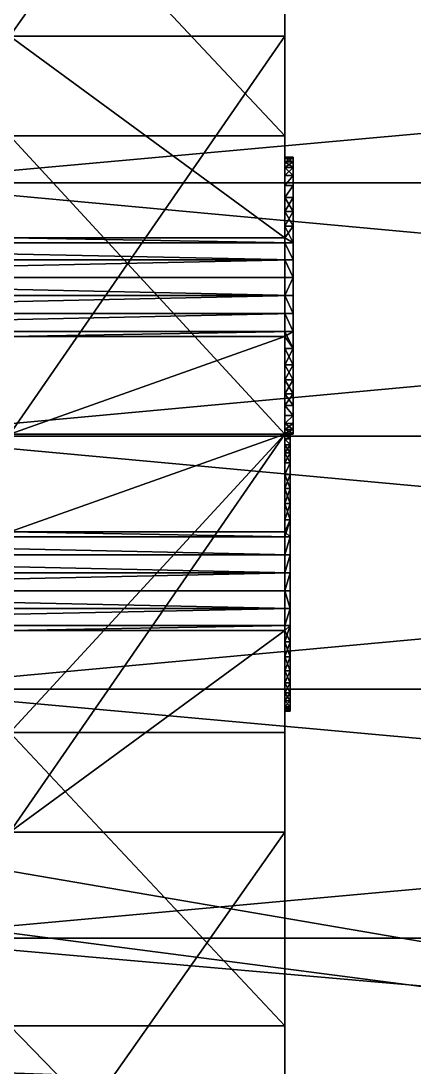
# Model space of a CAD drawing. Extents: x -30 to 83, y -53 to 60.
# Drawn here: x 64.22 to 67.06, y -14.55 to -7 of the extents above; entities that cross this region are included whole.
import ezdxf

# ---------------------------------------------------------------- set-up
doc = ezdxf.new("R2010")
doc.units = 0
doc.header["$MEASUREMENT"] = 0

msp = doc.modelspace()

# ---------------------------------------------------------------- linework, layer by layer
for points in [[(63.172997, -1.997999, 53.002998), (83, -16.002998, 53.002998), (63.172997, -16.002998, 53.002998)], [(83, -16.002998, 38.998001), (83, -1.997999, 38.998001), (63.172997, -1.997999, 38.998001)], [(83, -16.002998, 53.002998), (63.172997, -1.997999, 53.002998), (83, -1.997999, 53.002998)], [(83, -16.002998, 38.998001), (63.172997, -1.997999, 38.998001), (63.172997, -16.002998, 38.998001)], [(75, -3, 52), (5, -3, 52), (21.252998, -7.997999, 52)], [(5, -15, 40), (5, -3, 40), (75, -15, 40)], [(75, -3, 40), (75, -15, 40), (5, -3, 40)], [(75, -3, 52), (21.252998, -7.997999, 52), (75, -15, 52)], [(64.144531, -4.292, 24.75), (66.12751, -4.292, 24.75), (64.144531, -7.113998, 24.188)], [(64.144531, -7.113998, 24.188), (66.12751, -4.292, 24.75), (66.12751, -7.113998, 24.188)], [(66.12751, -7.113998, 67.811996), (66.12751, -4.292, 67.25), (64.144531, -7.113998, 67.811996)], [(64.144531, -7.113998, 67.811996), (66.12751, -4.292, 67.25), (64.144531, -4.292, 67.25)], [(66.12751, -4.292, 67.25), (66.12751, -8.02, 66.741997), (66.12751, -8.062, 66.617996)], [(66.12751, -7.993999, 66.870003), (66.12751, -8.02, 66.741997), (66.12751, -4.292, 67.25)], [(66.12751, -7.986, 67), (66.12751, -7.993999, 66.870003), (66.12751, -4.292, 67.25)], [(66.12751, -4.292, 67.25), (66.12751, -7.113998, 67.811996), (66.12751, -7.986, 67)], [(66.12751, -4.292, 67.25), (66.12751, -8.062, 66.617996), (66.12751, -8.119999, 66.5)], [(66.12751, -5.716, 61.938), (66.12751, -4.292, 67.25), (66.12751, -8.119999, 66.5)], [(66.12751, -7.113998, 24.188), (66.12751, -4.292, 24.75), (66.12751, -5.716, 30.062)], [(64.144531, -7.832001, 62.358002), (64.144531, -5.716, 61.938), (66.12751, -7.832001, 62.358002)], [(66.12751, -7.832001, 62.358002), (64.144531, -5.716, 61.938), (66.12751, -5.716, 61.938)], [(66.12751, -5.716, 30.062), (64.144531, -5.716, 30.062), (66.12751, -7.832001, 29.642)], [(66.12751, -7.832001, 29.642), (64.144531, -5.716, 30.062), (64.144531, -7.832001, 29.642)], [(66.12751, -8.278, 66.292), (66.12751, -8.377998, 66.206001), (66.12751, -5.716, 61.938)], [(66.12751, -7.832001, 62.358002), (66.12751, -5.716, 61.938), (66.12751, -8.486, 66.134003)], [(66.12751, -8.377998, 66.206001), (66.12751, -8.486, 66.134003), (66.12751, -5.716, 61.938)], [(66.12751, -8.192001, 66.391998), (66.12751, -8.278, 66.292), (66.12751, -5.716, 61.938)], [(66.12751, -8.119999, 66.5), (66.12751, -8.192001, 66.391998), (66.12751, -5.716, 61.938)], [(66.12751, -5.716, 30.062), (66.12751, -7.832001, 29.642), (66.12751, -7.113998, 24.188)], [(63.169998, -6.377001, 59.522999), (63.169998, -8.173, 59.880001), (83, -6.377001, 59.522999)], [(83, -6.377001, 59.522999), (63.169998, -8.173, 59.880001), (83, -8.173, 59.880001)], [(83, -8.173, 32.119999), (63.169998, -8.173, 32.119999), (83, -6.377001, 32.477001)], [(63.169998, -6.377001, 32.477001), (83, -6.377001, 32.477001), (63.169998, -8.173, 32.119999)], [(64.144531, -7.113998, 67.811996), (66.12751, -8.570049, 67.90731), (66.12751, -7.113998, 67.811996)], [(66.12751, -8.570049, 67.90731), (64.144531, -7.113998, 67.811996), (64.144531, -8.570049, 67.90731)], [(64.144531, -7.113998, 24.188), (66.12751, -7.113998, 24.188), (64.144531, -9.986, 24)], [(64.144531, -9.986, 24), (66.12751, -7.113998, 24.188), (66.12751, -9.986, 24)], [(66.12751, -7.113998, 24.188), (66.12751, -10.02, 24.742001), (66.12751, -10.062, 24.618)], [(66.12751, -7.113998, 24.188), (66.12751, -9.993999, 24.870001), (66.12751, -10.02, 24.742001)], [(66.12751, -7.113998, 24.188), (66.12751, -9.986, 25), (66.12751, -9.993999, 24.870001)], [(66.12751, -10.062, 25.382), (66.12751, -10.02, 25.257999), (66.12751, -7.113998, 24.188)], [(66.12751, -10.02, 25.257999), (66.12751, -9.993999, 25.129999), (66.12751, -7.113998, 24.188)], [(66.12751, -7.993999, 67.129997), (66.12751, -7.986, 67), (66.12751, -7.113998, 67.811996)], [(66.12751, -8.062, 67.382004), (66.12751, -8.02, 67.258003), (66.12751, -7.113998, 67.811996)], [(66.12751, -7.113998, 67.811996), (66.12751, -8.278, 67.708), (66.12751, -8.192001, 67.608002)], [(66.12751, -8.377998, 67.793999), (66.12751, -8.278, 67.708), (66.12751, -7.113998, 67.811996)], [(66.12751, -8.486, 67.865997), (66.12751, -8.377998, 67.793999), (66.12751, -7.113998, 67.811996)], [(66.12751, -7.113998, 67.811996), (66.12751, -8.570049, 67.90731), (66.12751, -8.486, 67.865997)], [(66.12751, -7.113998, 24.188), (66.12751, -10.119999, 24.5), (66.12751, -10.192001, 24.392)], [(66.12751, -7.113998, 67.811996), (66.12751, -8.02, 67.258003), (66.12751, -7.993999, 67.129997)], [(66.12751, -8.119999, 67.5), (66.12751, -8.062, 67.382004), (66.12751, -7.113998, 67.811996)], [(66.12751, -7.113998, 24.188), (66.12751, -10.062, 24.618), (66.12751, -10.119999, 24.5)], [(66.12751, -7.113998, 67.811996), (66.12751, -8.192001, 67.608002), (66.12751, -8.119999, 67.5)], [(66.12751, -10.192001, 24.392), (66.12751, -9.986, 24), (66.12751, -7.113998, 24.188)], [(66.12751, -10.062, 25.382), (66.12751, -7.113998, 24.188), (66.12751, -7.832001, 29.642)], [(66.12751, -9.993999, 25.129999), (66.12751, -9.986, 25), (66.12751, -7.113998, 24.188)], [(64.144531, -9.986, 62.5), (64.144531, -7.832001, 62.358002), (66.12751, -9.986, 62.5)], [(66.12751, -9.986, 62.5), (64.144531, -7.832001, 62.358002), (66.12751, -7.832001, 62.358002)], [(66.12751, -7.832001, 29.642), (64.144531, -7.832001, 29.642), (66.12751, -9.986, 29.5)], [(66.12751, -9.986, 29.5), (64.144531, -7.832001, 29.642), (64.144531, -9.986, 29.5)], [(66.12751, -10.119999, 25.5), (66.12751, -10.062, 25.382), (66.12751, -7.832001, 29.642)], [(66.12751, -10.486, 25.865999), (66.12751, -10.377998, 25.794001), (66.12751, -7.832001, 29.642)], [(66.12751, -10.604, 25.924), (66.12751, -10.486, 25.865999), (66.12751, -7.832001, 29.642)], [(66.12751, -7.832001, 29.642), (66.12751, -9.986, 29.5), (66.12751, -10.604, 25.924)], [(66.12751, -10.192001, 25.608), (66.12751, -10.119999, 25.5), (66.12751, -7.832001, 29.642)], [(66.12751, -10.278, 25.708), (66.12751, -10.192001, 25.608), (66.12751, -7.832001, 29.642)], [(66.12751, -8.855999, 66.008003), (66.12751, -8.986, 66), (66.12751, -7.832001, 62.358002)], [(66.12751, -9.986, 62.5), (66.12751, -7.832001, 62.358002), (66.12751, -8.986, 66)], [(66.12751, -8.728001, 66.033997), (66.12751, -8.855999, 66.008003), (66.12751, -7.832001, 62.358002)], [(66.12751, -8.604, 66.075996), (66.12751, -8.728001, 66.033997), (66.12751, -7.832001, 62.358002)], [(66.12751, -8.486, 66.134003), (66.12751, -8.604, 66.075996), (66.12751, -7.832001, 62.358002)], [(66.12751, -10.377998, 25.794001), (66.12751, -10.278, 25.708), (66.12751, -7.832001, 29.642)], [(21.252998, -13.003, 52), (75, -15, 52), (21.252998, -7.997999, 52)], [(66.186996, -7.986, 67), (66.186996, -7.993999, 66.870003), (66.12751, -7.986, 67)], [(66.12751, -7.986, 67), (66.186996, -7.993999, 66.870003), (66.12751, -7.993999, 66.870003)], [(66.186996, -7.993999, 67.129997), (66.186996, -7.986, 67), (66.12751, -7.993999, 67.129997)], [(66.12751, -7.993999, 67.129997), (66.186996, -7.986, 67), (66.12751, -7.986, 67)], [(66.186996, -7.993999, 66.870003), (66.186996, -8.02, 66.741997), (66.12751, -7.993999, 66.870003)], [(66.12751, -7.993999, 66.870003), (66.186996, -8.02, 66.741997), (66.12751, -8.02, 66.741997)], [(66.186996, -8.02, 67.258003), (66.186996, -7.993999, 67.129997), (66.12751, -8.02, 67.258003)], [(66.12751, -8.02, 67.258003), (66.186996, -7.993999, 67.129997), (66.12751, -7.993999, 67.129997)], [(66.186996, -8.986, 66), (66.186996, -7.986, 67), (66.186996, -7.993999, 67.129997)], [(66.186996, -8.986, 66), (66.186996, -7.993999, 66.870003), (66.186996, -7.986, 67)], [(66.186996, -8.986, 66), (66.186996, -7.993999, 67.129997), (66.186996, -8.02, 67.258003)], [(66.186996, -8.986, 66), (66.186996, -8.02, 66.741997), (66.186996, -7.993999, 66.870003)], [(66.186996, -8.02, 66.741997), (66.186996, -8.062, 66.617996), (66.12751, -8.02, 66.741997)], [(66.12751, -8.02, 66.741997), (66.186996, -8.062, 66.617996), (66.12751, -8.062, 66.617996)], [(66.186996, -8.062, 67.382004), (66.186996, -8.02, 67.258003), (66.12751, -8.062, 67.382004)], [(66.12751, -8.062, 67.382004), (66.186996, -8.02, 67.258003), (66.12751, -8.02, 67.258003)], [(66.186996, -8.062, 66.617996), (66.186996, -8.119999, 66.5), (66.12751, -8.062, 66.617996)], [(66.186996, -8.119999, 67.5), (66.186996, -8.062, 67.382004), (66.12751, -8.119999, 67.5)], [(66.12751, -8.119999, 67.5), (66.186996, -8.062, 67.382004), (66.12751, -8.062, 67.382004)], [(66.12751, -8.119999, 66.5), (66.12751, -8.062, 66.617996), (66.186996, -8.119999, 66.5)], [(66.186996, -8.986, 66), (66.186996, -8.02, 67.258003), (66.186996, -8.062, 67.382004)], [(66.186996, -8.986, 66), (66.186996, -8.062, 66.617996), (66.186996, -8.02, 66.741997)], [(66.186996, -8.986, 66), (66.186996, -8.119999, 66.5), (66.186996, -8.062, 66.617996)], [(66.186996, -8.062, 67.382004), (66.186996, -8.119999, 67.5), (66.186996, -8.986, 66)], [(66.186996, -8.192001, 67.608002), (66.186996, -8.119999, 67.5), (66.12751, -8.192001, 67.608002)], [(66.12751, -8.192001, 67.608002), (66.186996, -8.119999, 67.5), (66.12751, -8.119999, 67.5)], [(66.12751, -8.119999, 66.5), (66.186996, -8.119999, 66.5), (66.12751, -8.192001, 66.391998)], [(66.12751, -8.192001, 66.391998), (66.186996, -8.119999, 66.5), (66.186996, -8.192001, 66.391998)], [(66.186996, -9.91, 66.617996), (66.186996, -8.119999, 67.5), (66.186996, -8.192001, 67.608002)], [(66.186996, -8.119999, 67.5), (66.186996, -9.243999, 66.033997), (66.186996, -9.116001, 66.008003)], [(66.186996, -9.116001, 66.008003), (66.186996, -8.986, 66), (66.186996, -8.119999, 67.5)], [(66.186996, -8.119999, 66.5), (66.186996, -8.986, 66), (66.186996, -8.192001, 66.391998)], [(66.186996, -8.119999, 67.5), (66.186996, -9.594002, 66.206001), (66.186996, -9.486, 66.134003)], [(66.186996, -9.486, 66.134003), (66.186996, -9.368, 66.075996), (66.186996, -8.119999, 67.5)], [(66.186996, -8.119999, 67.5), (66.186996, -9.694, 66.292), (66.186996, -9.594002, 66.206001)], [(66.186996, -8.119999, 67.5), (66.186996, -9.779999, 66.391998), (66.186996, -9.694, 66.292)], [(66.186996, -8.119999, 67.5), (66.186996, -9.852001, 66.5), (66.186996, -9.779999, 66.391998)], [(66.186996, -8.119999, 67.5), (66.186996, -9.91, 66.617996), (66.186996, -9.852001, 66.5)], [(66.186996, -9.368, 66.075996), (66.186996, -9.243999, 66.033997), (66.186996, -8.119999, 67.5)], [(83, -10, 60), (83, -8.173, 59.880001), (63.169998, -10, 60)], [(63.169998, -8.173, 59.880001), (63.169998, -10, 60), (83, -8.173, 59.880001)], [(63.169998, -8.173, 32.119999), (83, -8.173, 32.119999), (83, -10, 32)], [(63.169998, -8.173, 32.119999), (83, -10, 32), (63.169998, -10, 32)], [(66.186996, -8.278, 67.708), (66.186996, -8.192001, 67.608002), (66.12751, -8.278, 67.708)], [(66.12751, -8.278, 67.708), (66.186996, -8.192001, 67.608002), (66.12751, -8.192001, 67.608002)], [(66.12751, -8.192001, 66.391998), (66.186996, -8.192001, 66.391998), (66.12751, -8.278, 66.292)], [(66.12751, -8.278, 66.292), (66.186996, -8.192001, 66.391998), (66.186996, -8.278, 66.292)], [(66.186996, -9.91, 66.617996), (66.186996, -8.192001, 67.608002), (66.186996, -8.278, 67.708)], [(66.186996, -8.192001, 66.391998), (66.186996, -8.986, 66), (66.186996, -8.278, 66.292)], [(66.186996, -8.377998, 67.793999), (66.186996, -8.278, 67.708), (66.12751, -8.377998, 67.793999)], [(66.12751, -8.377998, 67.793999), (66.186996, -8.278, 67.708), (66.12751, -8.278, 67.708)], [(66.186996, -8.278, 66.292), (66.186996, -8.377998, 66.206001), (66.12751, -8.278, 66.292)], [(66.12751, -8.278, 66.292), (66.186996, -8.377998, 66.206001), (66.12751, -8.377998, 66.206001)], [(66.186996, -9.91, 66.617996), (66.186996, -8.278, 67.708), (66.186996, -8.377998, 67.793999)], [(66.186996, -8.278, 66.292), (66.186996, -8.986, 66), (66.186996, -8.377998, 66.206001)], [(66.186996, -8.486, 67.865997), (66.186996, -8.377998, 67.793999), (66.12751, -8.486, 67.865997)], [(66.12751, -8.486, 67.865997), (66.186996, -8.377998, 67.793999), (66.12751, -8.377998, 67.793999)], [(66.186996, -8.377998, 66.206001), (66.186996, -8.486, 66.134003), (66.12751, -8.377998, 66.206001)], [(66.12751, -8.377998, 66.206001), (66.186996, -8.486, 66.134003), (66.12751, -8.486, 66.134003)], [(66.186996, -9.91, 66.617996), (66.186996, -8.377998, 67.793999), (66.186996, -8.486, 67.865997)], [(66.186996, -8.377998, 66.206001), (66.186996, -8.986, 66), (66.186996, -8.486, 66.134003)], [(66.186996, -8.604, 67.924004), (66.186996, -8.486, 67.865997), (66.12751, -8.570049, 67.90731)], [(66.12751, -8.570049, 67.90731), (66.186996, -8.486, 67.865997), (66.12751, -8.486, 67.865997)], [(66.186996, -8.486, 66.134003), (66.186996, -8.604, 66.075996), (66.12751, -8.486, 66.134003)], [(66.12751, -8.486, 66.134003), (66.186996, -8.604, 66.075996), (66.12751, -8.604, 66.075996)], [(66.186996, -9.91, 66.617996), (66.186996, -8.486, 67.865997), (66.186996, -8.604, 67.924004)], [(66.186996, -8.486, 66.134003), (66.186996, -8.986, 66), (66.186996, -8.604, 66.075996)], [(64.144531, -8.570049, 67.90731), (60.218231, -8.604, 67.924004), (66.186996, -8.604, 67.924004)], [(60.218231, -8.728001, 67.966003), (66.186996, -8.728001, 67.966003), (60.218231, -8.604, 67.924004)], [(66.186996, -8.604, 67.924004), (60.218231, -8.604, 67.924004), (66.186996, -8.728001, 67.966003)], [(66.186996, -8.604, 67.924004), (66.12751, -8.570049, 67.90731), (64.144531, -8.570049, 67.90731)], [(66.186996, -8.604, 66.075996), (66.186996, -8.728001, 66.033997), (66.12751, -8.604, 66.075996)], [(66.12751, -8.604, 66.075996), (66.186996, -8.728001, 66.033997), (66.12751, -8.728001, 66.033997)], [(66.186996, -9.91, 66.617996), (66.186996, -8.604, 67.924004), (66.186996, -8.728001, 67.966003)], [(66.186996, -8.604, 66.075996), (66.186996, -8.986, 66), (66.186996, -8.728001, 66.033997)], [(60.218231, -8.855999, 67.991997), (66.186996, -8.855999, 67.991997), (66.186996, -8.728001, 67.966003)], [(66.186996, -8.728001, 67.966003), (60.218231, -8.728001, 67.966003), (60.218231, -8.855999, 67.991997)], [(66.186996, -8.728001, 66.033997), (66.186996, -8.855999, 66.008003), (66.12751, -8.728001, 66.033997)], [(66.12751, -8.728001, 66.033997), (66.186996, -8.855999, 66.008003), (66.12751, -8.855999, 66.008003)], [(66.186996, -9.91, 66.617996), (66.186996, -8.728001, 67.966003), (66.186996, -8.855999, 67.991997)], [(66.186996, -8.728001, 66.033997), (66.186996, -8.986, 66), (66.186996, -8.855999, 66.008003)], [(60.218231, -8.855999, 67.991997), (60.218231, -8.986, 68), (66.186996, -8.986, 68)], [(66.186996, -8.986, 68), (66.186996, -8.855999, 67.991997), (60.218231, -8.855999, 67.991997)], [(66.12751, -8.855999, 66.008003), (66.186996, -8.855999, 66.008003), (66.12751, -8.986, 66)], [(66.12751, -8.986, 66), (66.186996, -8.855999, 66.008003), (66.186996, -8.986, 66)], [(66.186996, -8.855999, 67.991997), (66.186996, -8.986, 68), (66.186996, -9.91, 66.617996)], [(60.218231, -9.116001, 67.991997), (66.186996, -9.116001, 67.991997), (66.186996, -8.986, 68)], [(60.218231, -8.986, 68), (60.218231, -9.116001, 67.991997), (66.186996, -8.986, 68)], [(66.186996, -8.986, 66), (66.186996, -9.116001, 66.008003), (66.12751, -8.986, 66)], [(66.12751, -8.986, 66), (66.186996, -9.116001, 66.008003), (66.12751, -9.116001, 66.008003)], [(66.12751, -8.986, 66), (66.12751, -9.116001, 66.008003), (66.12751, -9.986, 62.5)], [(66.186996, -8.986, 68), (66.186996, -9.116001, 67.991997), (66.186996, -9.952, 66.741997)], [(66.186996, -9.952, 66.741997), (66.186996, -9.91, 66.617996), (66.186996, -8.986, 68)], [(66.186996, -9.116001, 67.991997), (60.218231, -9.116001, 67.991997), (60.218231, -9.243999, 67.966003)], [(60.218231, -9.243999, 67.966003), (66.186996, -9.243999, 67.966003), (66.186996, -9.116001, 67.991997)], [(66.186996, -9.116001, 66.008003), (66.186996, -9.243999, 66.033997), (66.12751, -9.116001, 66.008003)], [(66.12751, -9.116001, 66.008003), (66.186996, -9.243999, 66.033997), (66.12751, -9.243999, 66.033997)], [(66.12751, -9.116001, 66.008003), (66.12751, -9.243999, 66.033997), (66.12751, -9.986, 62.5)], [(66.186996, -9.952, 67.258003), (66.186996, -9.116001, 67.991997), (66.186996, -9.243999, 67.966003)], [(66.186996, -9.116001, 67.991997), (66.186996, -9.986, 67), (66.186996, -9.978001, 66.870003)], [(66.186996, -9.978001, 66.870003), (66.186996, -9.952, 66.741997), (66.186996, -9.116001, 67.991997)], [(66.186996, -9.116001, 67.991997), (66.186996, -9.978001, 67.129997), (66.186996, -9.986, 67)], [(66.186996, -9.116001, 67.991997), (66.186996, -9.952, 67.258003), (66.186996, -9.978001, 67.129997)], [(64.144531, -9.280052, 67.953789), (66.186996, -9.243999, 67.966003), (60.218231, -9.243999, 67.966003)], [(66.186996, -9.243999, 67.966003), (64.144531, -9.280052, 67.953789), (66.12751, -9.280052, 67.953789)], [(64.144531, -9.280052, 67.953789), (64.144531, -9.986, 68), (66.12751, -9.280052, 67.953789)], [(64.144531, -9.986, 68), (66.12751, -9.986, 68), (66.12751, -9.280052, 67.953789)], [(66.186996, -9.368, 67.924004), (66.186996, -9.243999, 67.966003), (66.12751, -9.280052, 67.953789)], [(66.186996, -9.243999, 66.033997), (66.186996, -9.368, 66.075996), (66.12751, -9.243999, 66.033997)], [(66.12751, -9.243999, 66.033997), (66.186996, -9.368, 66.075996), (66.12751, -9.368, 66.075996)], [(66.12751, -9.243999, 66.033997), (66.12751, -9.368, 66.075996), (66.12751, -9.986, 62.5)], [(66.12751, -9.280052, 67.953789), (66.12751, -9.368, 67.924004), (66.186996, -9.368, 67.924004)], [(66.12751, -9.368, 67.924004), (66.12751, -9.280052, 67.953789), (66.12751, -9.986, 68)], [(66.186996, -9.91, 67.382004), (66.186996, -9.243999, 67.966003), (66.186996, -9.368, 67.924004)], [(66.186996, -9.243999, 67.966003), (66.186996, -9.91, 67.382004), (66.186996, -9.952, 67.258003)], [(66.186996, -9.486, 67.865997), (66.186996, -9.368, 67.924004), (66.12751, -9.486, 67.865997)], [(66.12751, -9.486, 67.865997), (66.186996, -9.368, 67.924004), (66.12751, -9.368, 67.924004)], [(66.186996, -9.368, 66.075996), (66.186996, -9.486, 66.134003), (66.12751, -9.368, 66.075996)], [(66.12751, -9.368, 66.075996), (66.186996, -9.486, 66.134003), (66.12751, -9.486, 66.134003)], [(66.12751, -12.139999, 62.358002), (66.12751, -9.986, 62.5), (66.12751, -9.368, 66.075996)], [(66.12751, -9.368, 66.075996), (66.12751, -9.486, 66.134003), (66.12751, -12.139999, 62.358002)], [(66.12751, -9.486, 67.865997), (66.12751, -9.368, 67.924004), (66.12751, -9.986, 68)], [(66.186996, -9.486, 67.865997), (66.186996, -9.779999, 67.608002), (66.186996, -9.368, 67.924004)], [(66.186996, -9.368, 67.924004), (66.186996, -9.852001, 67.5), (66.186996, -9.91, 67.382004)], [(66.186996, -9.368, 67.924004), (66.186996, -9.779999, 67.608002), (66.186996, -9.852001, 67.5)], [(66.186996, -9.594002, 67.793999), (66.186996, -9.486, 67.865997), (66.12751, -9.594002, 67.793999)], [(66.12751, -9.594002, 67.793999), (66.186996, -9.486, 67.865997), (66.12751, -9.486, 67.865997)], [(66.186996, -9.486, 66.134003), (66.186996, -9.594002, 66.206001), (66.12751, -9.486, 66.134003)], [(66.12751, -9.486, 66.134003), (66.186996, -9.594002, 66.206001), (66.12751, -9.594002, 66.206001)], [(66.12751, -9.594002, 67.793999), (66.12751, -9.486, 67.865997), (66.12751, -9.986, 68)], [(66.12751, -9.486, 66.134003), (66.12751, -9.594002, 66.206001), (66.12751, -12.139999, 62.358002)], [(66.186996, -9.594002, 67.793999), (66.186996, -9.779999, 67.608002), (66.186996, -9.486, 67.865997)], [(66.186996, -9.694, 67.708), (66.186996, -9.594002, 67.793999), (66.12751, -9.694, 67.708)], [(66.12751, -9.694, 67.708), (66.186996, -9.594002, 67.793999), (66.12751, -9.594002, 67.793999)], [(66.186996, -9.594002, 66.206001), (66.186996, -9.694, 66.292), (66.12751, -9.594002, 66.206001)], [(66.12751, -9.594002, 66.206001), (66.186996, -9.694, 66.292), (66.12751, -9.694, 66.292)], [(66.12751, -9.694, 67.708), (66.12751, -9.594002, 67.793999), (66.12751, -9.986, 68)], [(66.12751, -9.594002, 66.206001), (66.12751, -9.694, 66.292), (66.12751, -12.139999, 62.358002)], [(66.186996, -9.594002, 67.793999), (66.186996, -9.694, 67.708), (66.186996, -9.779999, 67.608002)], [(66.186996, -9.779999, 67.608002), (66.186996, -9.694, 67.708), (66.12751, -9.779999, 67.608002)], [(66.12751, -9.779999, 67.608002), (66.186996, -9.694, 67.708), (66.12751, -9.694, 67.708)], [(66.186996, -9.694, 66.292), (66.186996, -9.779999, 66.391998), (66.12751, -9.694, 66.292)], [(66.12751, -9.694, 66.292), (66.186996, -9.779999, 66.391998), (66.12751, -9.779999, 66.391998)], [(66.12751, -9.779999, 67.608002), (66.12751, -9.694, 67.708), (66.12751, -9.986, 68)], [(66.12751, -9.694, 66.292), (66.12751, -9.779999, 66.391998), (66.12751, -12.139999, 62.358002)], [(66.12751, -9.779999, 67.608002), (66.12751, -9.852001, 67.5), (66.186996, -9.852001, 67.5)], [(66.186996, -9.852001, 67.5), (66.186996, -9.779999, 67.608002), (66.12751, -9.779999, 67.608002)], [(66.186996, -9.779999, 66.391998), (66.186996, -9.852001, 66.5), (66.12751, -9.779999, 66.391998)], [(66.12751, -9.779999, 66.391998), (66.186996, -9.852001, 66.5), (66.12751, -9.852001, 66.5)], [(66.12751, -9.779999, 67.608002), (66.12751, -9.986, 68), (66.12751, -12.858002, 67.811996)], [(66.12751, -9.779999, 66.391998), (66.12751, -9.852001, 66.5), (66.12751, -12.139999, 62.358002)], [(66.12751, -9.852001, 67.5), (66.12751, -9.779999, 67.608002), (66.12751, -12.858002, 67.811996)], [(66.186996, -9.91, 67.382004), (66.186996, -9.852001, 67.5), (66.12751, -9.91, 67.382004)], [(66.12751, -9.91, 67.382004), (66.186996, -9.852001, 67.5), (66.12751, -9.852001, 67.5)], [(66.12751, -9.91, 66.617996), (66.12751, -9.852001, 66.5), (66.186996, -9.852001, 66.5)], [(66.186996, -9.852001, 66.5), (66.186996, -9.91, 66.617996), (66.12751, -9.91, 66.617996)], [(66.12751, -9.91, 67.382004), (66.12751, -9.852001, 67.5), (66.12751, -12.858002, 67.811996)], [(66.12751, -9.852001, 66.5), (66.12751, -9.91, 66.617996), (66.12751, -12.139999, 62.358002)], [(66.186996, -9.952, 67.258003), (66.186996, -9.91, 67.382004), (66.12751, -9.952, 67.258003)], [(66.12751, -9.952, 67.258003), (66.186996, -9.91, 67.382004), (66.12751, -9.91, 67.382004)], [(66.186996, -9.91, 66.617996), (66.186996, -9.952, 66.741997), (66.12751, -9.91, 66.617996)], [(66.12751, -9.91, 66.617996), (66.186996, -9.952, 66.741997), (66.12751, -9.952, 66.741997)], [(66.12751, -9.952, 67.258003), (66.12751, -9.91, 67.382004), (66.12751, -12.858002, 67.811996)], [(66.12751, -9.91, 66.617996), (66.12751, -9.952, 66.741997), (66.12751, -12.858002, 67.811996)], [(66.12751, -12.858002, 67.811996), (66.12751, -12.139999, 62.358002), (66.12751, -9.91, 66.617996)], [(66.186996, -9.978001, 67.129997), (66.186996, -9.952, 67.258003), (66.12751, -9.978001, 67.129997)], [(66.12751, -9.978001, 67.129997), (66.186996, -9.952, 67.258003), (66.12751, -9.952, 67.258003)], [(66.186996, -9.952, 66.741997), (66.186996, -9.978001, 66.870003), (66.12751, -9.952, 66.741997)], [(66.12751, -9.952, 66.741997), (66.186996, -9.978001, 66.870003), (66.12751, -9.978001, 66.870003)], [(66.12751, -9.952, 67.258003), (66.12751, -12.858002, 67.811996), (66.12751, -9.978001, 67.129997)], [(66.12751, -9.952, 66.741997), (66.12751, -9.978001, 66.870003), (66.12751, -12.858002, 67.811996)], [(63.169998, -10, 60), (63.169998, -11.827, 59.880001), (83, -11.827, 59.880001)], [(63.169998, -10, 60), (83, -11.827, 59.880001), (83, -10, 60)], [(63.169998, -11.827, 32.119999), (63.169998, -10, 32), (83, -10, 32)], [(63.169998, -11.827, 32.119999), (83, -10, 32), (83, -11.827, 32.119999)], [(66.12751, -12.858002, 67.811996), (66.12751, -9.986, 68), (64.144531, -12.858002, 67.811996)], [(64.144531, -12.858002, 67.811996), (66.12751, -9.986, 68), (64.144531, -9.986, 68)], [(66.12751, -9.986, 62.5), (66.12751, -12.139999, 62.358002), (64.144531, -12.139999, 62.358002)], [(64.144531, -12.139999, 62.358002), (64.144531, -9.986, 62.5), (66.12751, -9.986, 62.5)], [(64.144531, -12.139999, 29.642), (66.12751, -12.139999, 29.642), (66.12751, -9.986, 29.5)], [(66.12751, -9.986, 29.5), (64.144531, -9.986, 29.5), (64.144531, -12.139999, 29.642)], [(66.12751, -9.986, 24), (64.144531, -10.691948, 24.046211), (64.144531, -9.986, 24)], [(64.144531, -10.691948, 24.046211), (66.12751, -9.986, 24), (66.12751, -10.691948, 24.046211)], [(66.12751, -9.978001, 67.129997), (66.12751, -9.986, 67), (66.186996, -9.986, 67)], [(66.186996, -9.986, 67), (66.186996, -9.978001, 67.129997), (66.12751, -9.978001, 67.129997)], [(66.186996, -9.978001, 66.870003), (66.186996, -9.986, 67), (66.12751, -9.978001, 66.870003)], [(66.186996, -9.986, 67), (66.12751, -9.986, 67), (66.12751, -9.978001, 66.870003)], [(66.12751, -9.978001, 66.870003), (66.12751, -9.986, 67), (66.12751, -12.858002, 67.811996)], [(66.12751, -9.978001, 67.129997), (66.12751, -12.858002, 67.811996), (66.12751, -9.986, 67)], [(66.12751, -9.993999, 24.870001), (66.12751, -9.986, 25), (66.167168, -9.986, 25)], [(66.167168, -9.986, 25), (66.167168, -9.993999, 24.870001), (66.12751, -9.993999, 24.870001)], [(66.167168, -9.986, 25), (66.12751, -9.986, 25), (66.12751, -9.993999, 25.129999)], [(66.12751, -9.993999, 25.129999), (66.167168, -9.993999, 25.129999), (66.167168, -9.986, 25)], [(66.12751, -10.986, 26), (66.12751, -9.986, 29.5), (66.12751, -12.139999, 29.642)], [(66.12751, -9.986, 29.5), (66.12751, -10.986, 26), (66.12751, -10.855999, 25.992001)], [(66.12751, -9.986, 29.5), (66.12751, -10.728001, 25.966), (66.12751, -10.604, 25.924)], [(66.12751, -10.728001, 25.966), (66.12751, -9.986, 29.5), (66.12751, -10.855999, 25.992001)], [(66.12751, -10.604, 24.076), (66.12751, -10.691948, 24.046211), (66.12751, -9.986, 24)], [(66.12751, -10.486, 24.134001), (66.12751, -10.604, 24.076), (66.12751, -9.986, 24)], [(66.12751, -10.377998, 24.205999), (66.12751, -10.486, 24.134001), (66.12751, -9.986, 24)], [(66.12751, -10.278, 24.292), (66.12751, -10.377998, 24.205999), (66.12751, -9.986, 24)], [(66.12751, -10.192001, 24.392), (66.12751, -10.278, 24.292), (66.12751, -9.986, 24)], [(66.167168, -9.993999, 24.870001), (66.167168, -10.02, 24.742001), (66.12751, -9.993999, 24.870001)], [(66.12751, -9.993999, 24.870001), (66.167168, -10.02, 24.742001), (66.12751, -10.02, 24.742001)], [(66.12751, -10.02, 25.257999), (66.167168, -10.02, 25.257999), (66.12751, -9.993999, 25.129999)], [(66.12751, -9.993999, 25.129999), (66.167168, -10.02, 25.257999), (66.167168, -9.993999, 25.129999)], [(66.167168, -10.02, 24.742001), (66.167168, -10.062, 24.618), (66.12751, -10.02, 24.742001)], [(66.12751, -10.02, 24.742001), (66.167168, -10.062, 24.618), (66.12751, -10.062, 24.618)], [(66.12751, -10.062, 25.382), (66.167168, -10.062, 25.382), (66.12751, -10.02, 25.257999)], [(66.12751, -10.02, 25.257999), (66.167168, -10.062, 25.382), (66.167168, -10.02, 25.257999)], [(66.167168, -11.243999, 25.966), (66.167168, -9.986, 25), (66.167168, -9.993999, 25.129999)], [(66.167168, -11.243999, 25.966), (66.167168, -9.993999, 24.870001), (66.167168, -9.986, 25)], [(66.167168, -11.243999, 25.966), (66.167168, -9.993999, 25.129999), (66.167168, -10.02, 25.257999)], [(66.167168, -11.243999, 25.966), (66.167168, -10.02, 24.742001), (66.167168, -9.993999, 24.870001)], [(66.167168, -11.243999, 25.966), (66.167168, -10.02, 25.257999), (66.167168, -10.062, 25.382)], [(66.167168, -11.243999, 25.966), (66.167168, -10.062, 24.618), (66.167168, -10.02, 24.742001)], [(66.12751, -10.062, 24.618), (66.167168, -10.062, 24.618), (66.12751, -10.119999, 24.5)], [(66.12751, -10.119999, 24.5), (66.167168, -10.062, 24.618), (66.167168, -10.119999, 24.5)], [(66.12751, -10.119999, 25.5), (66.167168, -10.119999, 25.5), (66.12751, -10.062, 25.382)], [(66.12751, -10.062, 25.382), (66.167168, -10.119999, 25.5), (66.167168, -10.062, 25.382)], [(66.167168, -11.243999, 25.966), (66.167168, -10.062, 25.382), (66.167168, -10.119999, 25.5)], [(66.167168, -10.062, 24.618), (66.167168, -11.986, 25), (66.167168, -11.978001, 24.870001)], [(66.167168, -11.978001, 24.870001), (66.167168, -11.952, 24.742001), (66.167168, -10.062, 24.618)], [(66.167168, -10.062, 24.618), (66.167168, -11.978001, 25.129999), (66.167168, -11.986, 25)], [(66.167168, -10.062, 24.618), (66.167168, -11.952, 25.257999), (66.167168, -11.978001, 25.129999)], [(66.167168, -10.062, 24.618), (66.167168, -11.91, 25.382), (66.167168, -11.952, 25.257999)], [(66.167168, -10.062, 24.618), (66.167168, -11.852001, 25.5), (66.167168, -11.91, 25.382)], [(66.167168, -10.062, 24.618), (66.167168, -11.779999, 25.608), (66.167168, -11.852001, 25.5)], [(66.167168, -10.062, 24.618), (66.167168, -11.694, 25.708), (66.167168, -11.779999, 25.608)], [(66.167168, -10.062, 24.618), (66.167168, -11.594002, 25.794001), (66.167168, -11.694, 25.708)], [(66.167168, -10.062, 24.618), (66.167168, -11.486, 25.865999), (66.167168, -11.594002, 25.794001)], [(66.167168, -10.062, 24.618), (66.167168, -11.368, 25.924), (66.167168, -11.486, 25.865999)], [(66.167168, -10.062, 24.618), (66.167168, -11.243999, 25.966), (66.167168, -11.368, 25.924)], [(66.167168, -11.952, 24.742001), (66.167168, -11.91, 24.618), (66.167168, -10.062, 24.618)], [(66.167168, -10.062, 24.618), (66.167168, -11.116001, 24.007999), (66.167168, -10.986, 24)], [(66.167168, -10.986, 24), (66.167168, -10.119999, 24.5), (66.167168, -10.062, 24.618)], [(66.167168, -11.116001, 24.007999), (66.167168, -10.062, 24.618), (66.167168, -11.243999, 24.034)], [(66.167168, -11.243999, 24.034), (66.167168, -10.062, 24.618), (66.167168, -11.368, 24.076)], [(66.167168, -11.368, 24.076), (66.167168, -10.062, 24.618), (66.167168, -11.486, 24.134001)], [(66.167168, -11.486, 24.134001), (66.167168, -10.062, 24.618), (66.167168, -11.594002, 24.205999)], [(66.167168, -11.594002, 24.205999), (66.167168, -10.062, 24.618), (66.167168, -11.694, 24.292)], [(66.167168, -11.694, 24.292), (66.167168, -10.062, 24.618), (66.167168, -11.779999, 24.392)], [(66.167168, -11.779999, 24.392), (66.167168, -10.062, 24.618), (66.167168, -11.852001, 24.5)], [(66.167168, -11.852001, 24.5), (66.167168, -10.062, 24.618), (66.167168, -11.91, 24.618)], [(66.12751, -10.192001, 25.608), (66.167168, -10.192001, 25.608), (66.12751, -10.119999, 25.5)], [(66.167168, -10.119999, 25.5), (66.12751, -10.119999, 25.5), (66.167168, -10.192001, 25.608)], [(66.12751, -10.119999, 24.5), (66.167168, -10.119999, 24.5), (66.12751, -10.192001, 24.392)], [(66.12751, -10.192001, 24.392), (66.167168, -10.119999, 24.5), (66.167168, -10.192001, 24.392)], [(66.167168, -10.278, 25.708), (66.167168, -10.192001, 25.608), (66.12751, -10.278, 25.708)], [(66.12751, -10.278, 25.708), (66.167168, -10.192001, 25.608), (66.12751, -10.192001, 25.608)], [(66.12751, -10.192001, 24.392), (66.167168, -10.192001, 24.392), (66.12751, -10.278, 24.292)], [(66.12751, -10.278, 24.292), (66.167168, -10.192001, 24.392), (66.167168, -10.278, 24.292)], [(66.167168, -10.119999, 25.5), (66.167168, -10.192001, 25.608), (66.167168, -11.243999, 25.966)], [(66.167168, -10.192001, 24.392), (66.167168, -10.119999, 24.5), (66.167168, -10.604, 24.076)], [(66.167168, -10.604, 24.076), (66.167168, -10.119999, 24.5), (66.167168, -10.728001, 24.034)], [(66.167168, -10.728001, 24.034), (66.167168, -10.119999, 24.5), (66.167168, -10.855999, 24.007999)], [(66.167168, -10.855999, 24.007999), (66.167168, -10.119999, 24.5), (66.167168, -10.986, 24)], [(66.167168, -10.278, 25.708), (66.167168, -11.116001, 25.992001), (66.167168, -10.192001, 25.608)], [(66.167168, -10.192001, 25.608), (66.167168, -11.116001, 25.992001), (66.167168, -11.243999, 25.966)], [(66.167168, -10.377998, 24.205999), (66.167168, -10.278, 24.292), (66.167168, -10.192001, 24.392)], [(66.167168, -10.486, 24.134001), (66.167168, -10.377998, 24.205999), (66.167168, -10.192001, 24.392)], [(66.167168, -10.604, 24.076), (66.167168, -10.486, 24.134001), (66.167168, -10.192001, 24.392)], [(66.167168, -10.377998, 25.794001), (66.167168, -10.278, 25.708), (66.12751, -10.377998, 25.794001)], [(66.12751, -10.377998, 25.794001), (66.167168, -10.278, 25.708), (66.12751, -10.278, 25.708)], [(66.167168, -10.278, 24.292), (66.167168, -10.377998, 24.205999), (66.12751, -10.278, 24.292)], [(66.12751, -10.278, 24.292), (66.167168, -10.377998, 24.205999), (66.12751, -10.377998, 24.205999)], [(66.167168, -10.377998, 25.794001), (66.167168, -11.116001, 25.992001), (66.167168, -10.278, 25.708)], [(66.167168, -10.486, 25.865999), (66.167168, -10.377998, 25.794001), (66.12751, -10.486, 25.865999)], [(66.12751, -10.486, 25.865999), (66.167168, -10.377998, 25.794001), (66.12751, -10.377998, 25.794001)], [(66.167168, -10.377998, 24.205999), (66.167168, -10.486, 24.134001), (66.12751, -10.377998, 24.205999)], [(66.12751, -10.377998, 24.205999), (66.167168, -10.486, 24.134001), (66.12751, -10.486, 24.134001)], [(66.167168, -10.377998, 25.794001), (66.167168, -10.486, 25.865999), (66.167168, -10.986, 26)], [(66.167168, -10.986, 26), (66.167168, -11.116001, 25.992001), (66.167168, -10.377998, 25.794001)], [(66.167168, -10.604, 25.924), (66.167168, -10.486, 25.865999), (66.12751, -10.604, 25.924)], [(66.12751, -10.604, 25.924), (66.167168, -10.486, 25.865999), (66.12751, -10.486, 25.865999)], [(66.167168, -10.486, 24.134001), (66.167168, -10.604, 24.076), (66.12751, -10.486, 24.134001)], [(66.12751, -10.486, 24.134001), (66.167168, -10.604, 24.076), (66.12751, -10.604, 24.076)], [(66.167168, -10.486, 25.865999), (66.167168, -10.604, 25.924), (66.167168, -10.986, 26)], [(66.167168, -10.728001, 25.966), (66.167168, -10.604, 25.924), (66.12751, -10.728001, 25.966)], [(66.12751, -10.728001, 25.966), (66.167168, -10.604, 25.924), (66.12751, -10.604, 25.924)], [(66.12751, -10.691948, 24.046211), (66.12751, -10.604, 24.076), (66.167168, -10.604, 24.076)], [(66.167168, -10.604, 24.076), (66.167168, -10.728001, 24.034), (66.12751, -10.691948, 24.046211)], [(66.167168, -10.604, 25.924), (66.167168, -10.728001, 25.966), (66.167168, -10.986, 26)], [(64.144531, -10.691948, 24.046211), (66.167168, -10.728001, 24.034), (60.198402, -10.728001, 24.034)], [(66.167168, -10.728001, 24.034), (64.144531, -10.691948, 24.046211), (66.12751, -10.691948, 24.046211)], [(66.167168, -10.728001, 24.034), (66.167168, -10.855999, 24.007999), (60.198402, -10.728001, 24.034)], [(60.198402, -10.728001, 24.034), (66.167168, -10.855999, 24.007999), (60.198402, -10.855999, 24.007999)], [(66.167168, -10.855999, 25.992001), (66.167168, -10.728001, 25.966), (66.12751, -10.855999, 25.992001)], [(66.12751, -10.855999, 25.992001), (66.167168, -10.728001, 25.966), (66.12751, -10.728001, 25.966)], [(66.167168, -10.728001, 25.966), (66.167168, -10.855999, 25.992001), (66.167168, -10.986, 26)], [(60.198402, -10.855999, 24.007999), (66.167168, -10.855999, 24.007999), (66.167168, -10.986, 24)], [(66.167168, -10.986, 24), (60.198402, -10.986, 24), (60.198402, -10.855999, 24.007999)], [(66.167168, -10.986, 26), (66.167168, -10.855999, 25.992001), (66.12751, -10.986, 26)], [(66.12751, -10.986, 26), (66.167168, -10.855999, 25.992001), (66.12751, -10.855999, 25.992001)], [(66.167168, -10.986, 24), (66.167168, -11.116001, 24.007999), (60.198402, -11.116001, 24.007999)], [(66.167168, -10.986, 24), (60.198402, -11.116001, 24.007999), (60.198402, -10.986, 24)], [(66.167168, -11.116001, 25.992001), (66.167168, -10.986, 26), (66.12751, -11.116001, 25.992001)], [(66.12751, -11.116001, 25.992001), (66.167168, -10.986, 26), (66.12751, -10.986, 26)], [(66.12751, -12.139999, 29.642), (66.12751, -11.116001, 25.992001), (66.12751, -10.986, 26)], [(66.167168, -11.116001, 24.007999), (66.167168, -11.243999, 24.034), (60.198402, -11.116001, 24.007999)], [(60.198402, -11.243999, 24.034), (60.198402, -11.116001, 24.007999), (66.167168, -11.243999, 24.034)], [(66.12751, -11.116001, 25.992001), (66.12751, -11.243999, 25.966), (66.167168, -11.243999, 25.966)], [(66.167168, -11.243999, 25.966), (66.167168, -11.116001, 25.992001), (66.12751, -11.116001, 25.992001)], [(66.12751, -11.243999, 25.966), (66.12751, -11.116001, 25.992001), (66.12751, -12.139999, 29.642)], [(66.167168, -11.368, 24.076), (60.198402, -11.368, 24.076), (66.167168, -11.243999, 24.034)], [(60.198402, -11.243999, 24.034), (66.167168, -11.243999, 24.034), (60.198402, -11.368, 24.076)], [(66.167168, -11.368, 25.924), (66.167168, -11.243999, 25.966), (66.12751, -11.368, 25.924)], [(66.12751, -11.368, 25.924), (66.167168, -11.243999, 25.966), (66.12751, -11.243999, 25.966)], [(66.12751, -12.139999, 29.642), (66.12751, -11.368, 25.924), (66.12751, -11.243999, 25.966)], [(64.144531, -11.401951, 24.092688), (60.198402, -11.368, 24.076), (66.167168, -11.368, 24.076)], [(66.167168, -11.368, 24.076), (66.12751, -11.401951, 24.092688), (64.144531, -11.401951, 24.092688)], [(66.167168, -11.486, 25.865999), (66.167168, -11.368, 25.924), (66.12751, -11.486, 25.865999)], [(66.12751, -11.486, 25.865999), (66.167168, -11.368, 25.924), (66.12751, -11.368, 25.924)], [(66.167168, -11.368, 24.076), (66.167168, -11.486, 24.134001), (66.12751, -11.401951, 24.092688)], [(66.12751, -11.486, 25.865999), (66.12751, -11.368, 25.924), (66.12751, -12.139999, 29.642)], [(64.144531, -12.858002, 24.188), (66.12751, -11.401951, 24.092688), (66.12751, -12.858002, 24.188)], [(64.144531, -12.858002, 24.188), (64.144531, -11.401951, 24.092688), (66.12751, -11.401951, 24.092688)], [(66.12751, -11.401951, 24.092688), (66.167168, -11.486, 24.134001), (66.12751, -11.486, 24.134001)], [(66.12751, -12.858002, 24.188), (66.12751, -11.401951, 24.092688), (66.12751, -11.486, 24.134001)], [(66.167168, -11.594002, 25.794001), (66.167168, -11.486, 25.865999), (66.12751, -11.594002, 25.794001)], [(66.12751, -11.594002, 25.794001), (66.167168, -11.486, 25.865999), (66.12751, -11.486, 25.865999)], [(66.167168, -11.486, 24.134001), (66.167168, -11.594002, 24.205999), (66.12751, -11.486, 24.134001)], [(66.12751, -11.486, 24.134001), (66.167168, -11.594002, 24.205999), (66.12751, -11.594002, 24.205999)], [(66.12751, -14.256001, 30.062), (66.12751, -11.594002, 25.794001), (66.12751, -11.486, 25.865999)], [(66.12751, -11.486, 24.134001), (66.12751, -11.594002, 24.205999), (66.12751, -12.858002, 24.188)], [(66.12751, -11.486, 25.865999), (66.12751, -12.139999, 29.642), (66.12751, -14.256001, 30.062)], [(66.167168, -11.694, 25.708), (66.167168, -11.594002, 25.794001), (66.12751, -11.694, 25.708)], [(66.12751, -11.694, 25.708), (66.167168, -11.594002, 25.794001), (66.12751, -11.594002, 25.794001)], [(66.167168, -11.594002, 24.205999), (66.167168, -11.694, 24.292), (66.12751, -11.594002, 24.205999)], [(66.12751, -11.594002, 24.205999), (66.167168, -11.694, 24.292), (66.12751, -11.694, 24.292)], [(66.12751, -14.256001, 30.062), (66.12751, -11.694, 25.708), (66.12751, -11.594002, 25.794001)], [(66.12751, -11.594002, 24.205999), (66.12751, -11.694, 24.292), (66.12751, -12.858002, 24.188)], [(66.167168, -11.779999, 25.608), (66.167168, -11.694, 25.708), (66.12751, -11.779999, 25.608)], [(66.12751, -11.779999, 25.608), (66.167168, -11.694, 25.708), (66.12751, -11.694, 25.708)], [(66.167168, -11.694, 24.292), (66.167168, -11.779999, 24.392), (66.12751, -11.694, 24.292)], [(66.12751, -11.694, 24.292), (66.167168, -11.779999, 24.392), (66.12751, -11.779999, 24.392)], [(66.12751, -14.256001, 30.062), (66.12751, -11.779999, 25.608), (66.12751, -11.694, 25.708)], [(66.12751, -11.694, 24.292), (66.12751, -11.779999, 24.392), (66.12751, -12.858002, 24.188)], [(63.169998, -13.623001, 32.477001), (63.169998, -11.827, 32.119999), (83, -13.623001, 32.477001)], [(83, -13.623001, 59.522999), (83, -11.827, 59.880001), (63.169998, -13.623001, 59.522999)], [(63.169998, -11.827, 59.880001), (63.169998, -13.623001, 59.522999), (83, -11.827, 59.880001)], [(83, -13.623001, 32.477001), (63.169998, -11.827, 32.119999), (83, -11.827, 32.119999)], [(66.167168, -11.852001, 25.5), (66.167168, -11.779999, 25.608), (66.12751, -11.852001, 25.5)], [(66.12751, -11.852001, 25.5), (66.167168, -11.779999, 25.608), (66.12751, -11.779999, 25.608)], [(66.167168, -11.779999, 24.392), (66.167168, -11.852001, 24.5), (66.12751, -11.779999, 24.392)], [(66.12751, -11.779999, 24.392), (66.167168, -11.852001, 24.5), (66.12751, -11.852001, 24.5)], [(66.12751, -14.256001, 30.062), (66.12751, -11.852001, 25.5), (66.12751, -11.779999, 25.608)], [(66.12751, -11.779999, 24.392), (66.12751, -11.852001, 24.5), (66.12751, -12.858002, 24.188)], [(66.167168, -11.91, 25.382), (66.167168, -11.852001, 25.5), (66.12751, -11.91, 25.382)], [(66.12751, -11.91, 25.382), (66.167168, -11.852001, 25.5), (66.12751, -11.852001, 25.5)], [(66.12751, -11.852001, 24.5), (66.167168, -11.91, 24.618), (66.12751, -11.91, 24.618)], [(66.167168, -11.852001, 24.5), (66.167168, -11.91, 24.618), (66.12751, -11.852001, 24.5)], [(66.12751, -14.256001, 30.062), (66.12751, -11.91, 25.382), (66.12751, -11.852001, 25.5)], [(66.12751, -11.91, 24.618), (66.12751, -12.858002, 24.188), (66.12751, -11.852001, 24.5)], [(66.167168, -11.952, 25.257999), (66.167168, -11.91, 25.382), (66.12751, -11.952, 25.257999)], [(66.12751, -11.952, 25.257999), (66.167168, -11.91, 25.382), (66.12751, -11.91, 25.382)], [(66.167168, -11.91, 24.618), (66.167168, -11.952, 24.742001), (66.12751, -11.91, 24.618)], [(66.12751, -11.91, 24.618), (66.167168, -11.952, 24.742001), (66.12751, -11.952, 24.742001)], [(66.12751, -12.858002, 24.188), (66.12751, -11.91, 24.618), (66.12751, -11.952, 24.742001)], [(66.12751, -11.952, 25.257999), (66.12751, -11.91, 25.382), (66.12751, -14.256001, 30.062)], [(66.167168, -11.978001, 25.129999), (66.167168, -11.952, 25.257999), (66.12751, -11.978001, 25.129999)], [(66.12751, -11.978001, 25.129999), (66.167168, -11.952, 25.257999), (66.12751, -11.952, 25.257999)], [(66.167168, -11.952, 24.742001), (66.167168, -11.978001, 24.870001), (66.12751, -11.952, 24.742001)], [(66.12751, -11.952, 24.742001), (66.167168, -11.978001, 24.870001), (66.12751, -11.978001, 24.870001)], [(66.12751, -11.978001, 25.129999), (66.12751, -11.952, 25.257999), (66.12751, -14.256001, 30.062)], [(66.12751, -11.952, 24.742001), (66.12751, -11.978001, 24.870001), (66.12751, -12.858002, 24.188)], [(66.167168, -11.986, 25), (66.167168, -11.978001, 25.129999), (66.12751, -11.986, 25)], [(66.12751, -11.986, 25), (66.167168, -11.978001, 25.129999), (66.12751, -11.978001, 25.129999)], [(66.167168, -11.978001, 24.870001), (66.167168, -11.986, 25), (66.12751, -11.978001, 24.870001)], [(66.12751, -11.978001, 24.870001), (66.167168, -11.986, 25), (66.12751, -11.986, 25)], [(66.12751, -14.256001, 30.062), (66.12751, -12.858002, 24.188), (66.12751, -11.978001, 25.129999)], [(66.12751, -11.978001, 25.129999), (66.12751, -12.858002, 24.188), (66.12751, -11.986, 25)], [(66.12751, -11.986, 25), (66.12751, -12.858002, 24.188), (66.12751, -11.978001, 24.870001)], [(66.12751, -14.256001, 61.938), (64.144531, -12.139999, 62.358002), (66.12751, -12.139999, 62.358002)], [(64.144531, -14.256001, 61.938), (64.144531, -12.139999, 62.358002), (66.12751, -14.256001, 61.938)], [(64.144531, -12.139999, 29.642), (64.144531, -14.256001, 30.062), (66.12751, -14.256001, 30.062)], [(66.12751, -14.256001, 30.062), (66.12751, -12.139999, 29.642), (64.144531, -12.139999, 29.642)], [(66.12751, -14.256001, 61.938), (66.12751, -12.139999, 62.358002), (66.12751, -12.858002, 67.811996)], [(66.12751, -15.68, 67.25), (66.12751, -12.858002, 67.811996), (64.144531, -15.68, 67.25)], [(64.144531, -15.68, 67.25), (66.12751, -12.858002, 67.811996), (64.144531, -12.858002, 67.811996)], [(64.144531, -12.858002, 24.188), (66.12751, -12.858002, 24.188), (64.144531, -15.68, 24.75)], [(66.12751, -15.68, 24.75), (64.144531, -15.68, 24.75), (66.12751, -12.858002, 24.188)], [(66.12751, -12.858002, 67.811996), (66.12751, -15.68, 67.25), (66.12751, -14.256001, 61.938)], [(66.12751, -15.68, 24.75), (66.12751, -12.858002, 24.188), (66.12751, -14.256001, 30.062)], [(5, -15, 52), (75, -15, 52), (21.252998, -13.003, 52)], [(83, -15.358002, 33.066002), (63.169998, -13.623001, 32.477001), (83, -13.623001, 32.477001)], [(63.169998, -15.358002, 33.066002), (63.169998, -13.623001, 32.477001), (83, -15.358002, 33.066002)], [(63.169998, -15.358002, 58.933998), (83, -13.623001, 59.522999), (63.169998, -13.623001, 59.522999)], [(63.169998, -15.358002, 58.933998), (83, -15.358002, 58.933998), (83, -13.623001, 59.522999)], [(64.144531, -16.299999, 61.243999), (64.144531, -14.256001, 61.938), (66.12751, -16.299999, 61.243999)], [(66.12751, -16.299999, 61.243999), (64.144531, -14.256001, 61.938), (66.12751, -14.256001, 61.938)], [(66.12751, -14.256001, 30.062), (64.144531, -14.256001, 30.062), (66.12751, -16.299999, 30.756001)], [(66.12751, -16.299999, 30.756001), (64.144531, -14.256001, 30.062), (64.144531, -16.299999, 30.756001)], [(66.12751, -16.299999, 61.243999), (66.12751, -14.256001, 61.938), (66.12751, -15.68, 67.25)], [(66.12751, -14.256001, 30.062), (66.12751, -16.299999, 30.756001), (66.12751, -15.68, 24.75)]]:
    msp.add_3dface(points)

doc.saveas('drawing.dxf')
